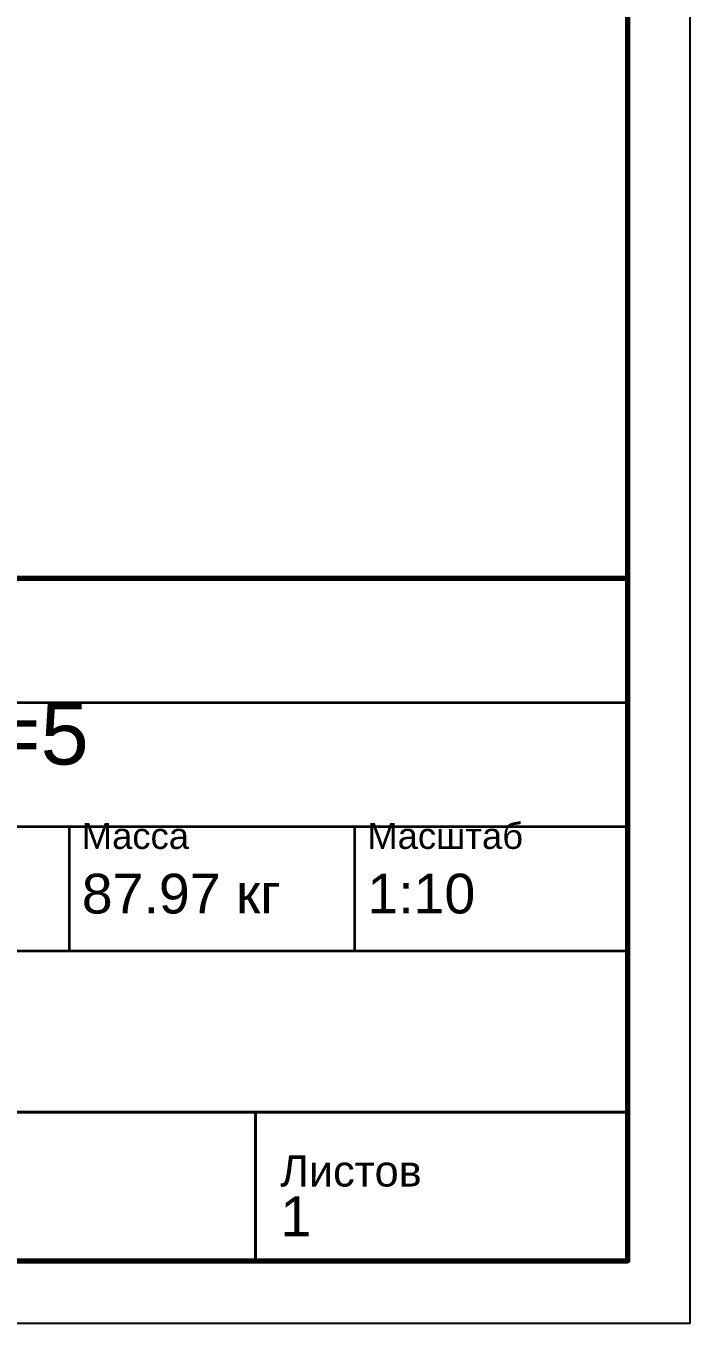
# Model space of a CAD drawing. Header units: millimetres. Extents: x 0 to 420, y 0 to 297.
# Drawn here: x 366.5 to 420, y 0 to 104.5 of the extents above; entities that cross this region are included whole.
import ezdxf

# ---------------------------------------------------------------- set-up
doc = ezdxf.new("R2010")
doc.units = ezdxf.units.MM
doc.styles.add('GOST', font='Arial')

msp = doc.modelspace()

# ---------------------------------------------------------------- linework, layer by layer
at = {"color": 7, "lineweight": 35}
for p, q in [((278, 50), (415, 50)), ((278, 40), (415, 40)), ((370, 30), (370, 40)), ((393, 30), (393, 40)), ((278, 30), (415, 30)), ((355, 17), (415, 17))]:
    msp.add_line(p, q, dxfattribs=at)
at = {"color": 7, "lineweight": 25}
msp.add_lwpolyline([(0, 0), (420, 0), (420, 297), (0, 297)], close=True, dxfattribs=at)
at = {"color": 7, "lineweight": 70}
for points in [[(20, 5), (415, 5), (415, 292), (20, 292)], [(230, 5), (415, 5), (415, 60), (230, 60)]]:
    msp.add_lwpolyline(points, close=True, dxfattribs=at)
at = {"color": 7, "lineweight": 35}
for points in [[(355, 5), (385, 5), (385, 17), (355, 17)], [(385, 5), (415, 5), (415, 17), (385, 17)]]:
    msp.add_lwpolyline(points, close=True, dxfattribs=at)

# ---------------------------------------------------------------- texts
at = {"color": 3, "style": 'GOST'}
for s, height, p in [('Пластина 3000,9×1329, s=5', 5, (282, 45)), ('Масса', 2.1, (371, 38.2)), ('Масштаб', 2.1, (394, 38.2)), ('87.97 кг', 3.2, (371, 33)), ('1:10', 3.2, (394, 33)), ('Листов', 2.5, (387, 11)), ('1', 3.2, (387, 7))]:
    msp.add_text(s, height=height, dxfattribs=at).set_placement(p)

doc.saveas('drawing.dxf')
